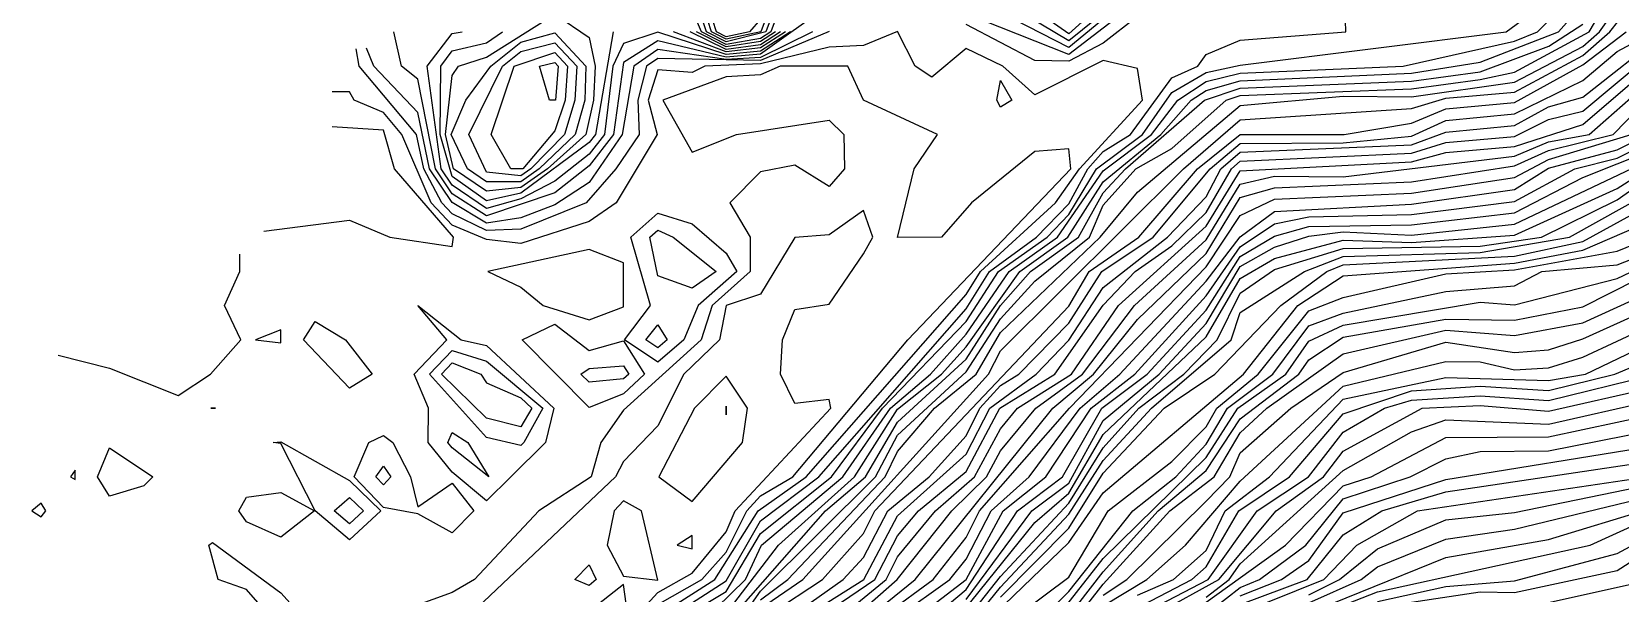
# Model space of a CAD drawing. Extents: x 2324165 to 2328366, y 427900 to 430978.
# Drawn here: x 2324769 to 2325860, y 429688 to 430073 of the extents above; entities that cross this region are included whole.
import ezdxf

# ---------------------------------------------------------------- set-up
doc = ezdxf.new("R2010")
doc.units = 0
doc.layers.add('contours', color=2, linetype='Continuous')

msp = doc.modelspace()

# ---------------------------------------------------------------- linework, layer by layer
at = {"layer": 'contours'}
for points in [[(2325276.5522, 430073.4375), (2325269.557, 430068.9114), (2325246.0129, 430064.8341), (2325228.9571, 430073.438), (2325218.8972, 430096.9295), (2325224.4238, 430120.4208), (2325244.1785, 430143.912), (2325269.558, 430151.8281), (2325288.4743, 430143.9115), (2325285.243, 430096.9288), (2325276.5522, 430073.4375)], [(2325273.1871, 430073.4375), (2325246.0129, 430066.5745), (2325232.4072, 430073.438), (2325224.6514, 430096.9295), (2325233.1862, 430120.4207), (2325246.0137, 430134.8855), (2325269.5577, 430131.1682), (2325275.7988, 430120.4202), (2325281.8191, 430096.9288), (2325273.1871, 430073.4375)], [(2325269.8221, 430073.4376), (2325246.0129, 430068.3149), (2325235.8573, 430073.438), (2325228.2146, 430096.9294), (2325246.0136, 430125.0046), (2325269.5576, 430117.3842), (2325278.3952, 430096.9288), (2325269.8221, 430073.4376)], [(2325261.986, 430073.4377), (2325246.0129, 430070.0553), (2325239.3074, 430073.4379), (2325231.7778, 430096.9294), (2325246.0135, 430117.6414), (2325269.5575, 430109.4595), (2325274.9712, 430096.9289), (2325269.5572, 430082.0856), (2325261.986, 430073.4377)], [(2325551.2943, 430120.417), (2325481.4538, 430062.6096), (2325434.3659, 430086.694)], [(2325546.9949, 430120.4171), (2325481.4538, 430067.3156), (2325434.366, 430095.3934)], [(2325246.0081, 429655.9898), (2325269.5526, 429689.627), (2325348.4313, 429768.0488), (2325363.7302, 429796.5395), (2325410.8189, 429840.1174), (2325434.3634, 429876.3387), (2325457.9078, 429902.2849), (2325495.5226, 429932.4867), (2325504.9966, 429954.5244), (2325527.3912, 429979.4691), (2325552.0852, 429993.4122), (2325589.3657, 430026.4511), (2325599.1738, 430029.6728), (2325716.8943, 430034.2572), (2325763.9826, 430040.7265), (2325787.5268, 430045.7852), (2325838.9791, 430073.4309), (2325858.1597, 430106.2386)], [(2325552.0866, 430112.3511), (2325481.4537, 430057.9037), (2325410.8218, 430085.6841)], [(2325198.9197, 429638.7627), (2325259.1253, 429697.5758), (2325270.1485, 429721.067), (2325326.1045, 429768.0491), (2325358.7558, 429815.0315), (2325386.2919, 429838.5225), (2325410.8192, 429865.851), (2325440.2674, 429908.996), (2325473.4876, 429932.487), (2325504.9969, 429977.9057), (2325538.2716, 430002.9603), (2325556.3406, 430026.4515), (2325575.6299, 430039.3232), (2325599.174, 430045.0064), (2325711.1515, 430049.941), (2325787.527, 430066.929), (2325803.4789, 430073.4313), (2325826.4233, 430096.9224)], [(2325211.0445, 429674.085), (2325246.0086, 429696.6787), (2325269.5531, 429737.7449), (2325309.6624, 429768.0493), (2325410.8194, 429883.3979), (2325426.8287, 429908.9961), (2325459.2488, 429932.4871), (2325481.4525, 429955.2914), (2325494.5232, 429979.4695), (2325504.997, 429991.3654), (2325523.6749, 430002.9605), (2325552.0858, 430041.8219), (2325570.021, 430049.9427), (2325575.6301, 430057.8015), (2325599.1743, 430067.7673), (2325671.6924, 430073.4329), (2325670.9527, 430096.9242)], [(2325220.7037, 429674.0848), (2325246.0085, 429689.197), (2325269.553, 429729.1887), (2325318.2073, 429768.0492), (2325353.441, 429815.0315), (2325410.8193, 429874.6245), (2325433.0981, 429908.9961), (2325466.3682, 429932.487), (2325481.4524, 429947.9793), (2325500.3678, 429979.4694), (2325531.9732, 430002.9604), (2325552.0857, 430031.7953), (2325575.6299, 430045.4029), (2325599.1741, 430050.5331), (2325781.7634, 430073.4316), (2325813.6237, 430096.9226)], [(2325269.5524, 429677.5352), (2325298.6082, 429697.5753), (2325426.2594, 429838.522), (2325434.3631, 429854.5548), (2325560.072, 429979.4687), (2325599.1736, 430012.9075), (2325716.8942, 430020.8966), (2325740.4384, 430027.8302), (2325787.5266, 430032.0313), (2325834.6151, 430057.063), (2325853.0743, 430073.4307), (2325871.6011, 430096.9219)], [(2325269.5525, 429683.5811), (2325288.3022, 429697.5754), (2325355.207, 429768.0488), (2325363.7301, 429785.432), (2325389.0102, 429815.0311), (2325417.7443, 429838.5221), (2325434.3633, 429867.1397), (2325503.0018, 429932.4866), (2325528.5408, 429963.4289), (2325599.1738, 430022.7958), (2325669.8061, 430029.3005), (2325716.8943, 430028.8649), (2325787.5267, 430038.9083), (2325834.6151, 430063.3122), (2325846.0267, 430073.4308), (2325862.667, 430096.922)], [(2325552.0865, 430102.4628), (2325504.9979, 430065.7189), (2325481.4537, 430053.1977), (2325457.9096, 430053.7894), (2325410.8217, 430078.3984)], [(2325508.8074, 430096.9261), (2325481.4539, 430072.0216), (2325445.9094, 430096.9269)], [(2325316.6455, 430091.7686), (2325269.5569, 430058.0247), (2325246.0128, 430056.1322), (2325198.9247, 430067.1736), (2325175.3805, 430052.2643), (2325168.3965, 430002.9646), (2325151.8355, 429981.5344), (2325128.2912, 429962.8289), (2325081.2029, 429947.1483), (2325057.6589, 429962.2276), (2325046.1333, 429979.4747), (2325034.1158, 430040.9956), (2325022.9268, 430049.9491), (2325017.5667, 430073.4405)], [(2325123.0379, 429979.4738), (2325104.7472, 429966.6206), (2325081.2031, 429964.0216), (2325058.5945, 429979.4746), (2325053.1698, 430002.966), (2325057.6599, 430043.3644), (2325062.025, 430049.9486), (2325081.2041, 430056.0221), (2325128.2927, 430085.507), (2325151.8366, 430069.5809), (2325155.7852, 430049.9475), (2325154.8411, 430026.4562), (2325149.5115, 430002.9649), (2325123.0379, 429979.4738)], [(2325246.0083, 429674.2336), (2325281.8764, 429721.0669), (2325334.0017, 429768.049), (2325363.7304, 429814.4581), (2325393.9593, 429838.5224), (2325410.8191, 429857.2063), (2325447.6642, 429908.9959), (2325480.6069, 429932.4869), (2325504.9968, 429970.3871), (2325544.5699, 430002.9602), (2325565.4512, 430026.4514), (2325575.6298, 430033.2435), (2325599.174, 430039.8952), (2325716.8945, 430045.0417), (2325763.9827, 430052.4932), (2325817.8952, 430073.4312), (2325834.6155, 430092.0647)], [(2325201.3854, 429674.0851), (2325238.0886, 429697.576), (2325267.9501, 429744.5584), (2325300.9572, 429768.0494), (2325410.8195, 429893.221), (2325420.5592, 429908.9962), (2325472.2867, 429955.9783), (2325488.6787, 429979.4695), (2325531.9293, 430026.4518), (2325528.5418, 430048.2255), (2325504.9978, 430053.7942), (2325457.9093, 430030.1761), (2325435.9052, 430049.9443), (2325410.8215, 430062.0337), (2325387.2772, 430042.3752), (2325375.8169, 430049.945), (2325363.7334, 430073.5398), (2325340.1892, 430064.1262), (2325316.6451, 430062.8614), (2325269.5568, 430051.4926), (2325231.3309, 430049.9466), (2325222.4686, 430045.5858), (2325198.9245, 430047.2352), (2325192.3414, 430026.4557), (2325198.4712, 430002.9643), (2325170.2406, 429955.9819), (2325151.8351, 429943.2105), (2325104.7467, 429928.0404), (2325081.2027, 429930.8614), (2325057.6587, 429940.6984), (2325043.2573, 429955.9834), (2325023.0821, 430002.9663), (2325010.5714, 430017.9919), (2324990.2856, 430026.4581), (2324987.0275, 430032.1687), (2324975.2554, 430032.1689)], [(2325316.6453, 430073.5651), (2325269.5568, 430053.67), (2325198.9246, 430055.2112), (2325191.2582, 430049.9471), (2325185.1754, 430026.4558), (2325186.1089, 430002.9644), (2325170.0631, 429979.4733), (2325149.717, 429955.9821), (2325104.7468, 429938.0048), (2325081.2027, 429937.1309), (2325057.6588, 429948.5391), (2325050.645, 429955.9833), (2325038.1891, 429979.4748), (2325033.1807, 430002.9662), (2324993.6415, 430049.9494), (2324991.7674, 430061.6951)], [(2325305.2552, 430073.4371), (2325269.5569, 430055.8473), (2325246.0128, 430054.3918), (2325198.9247, 430061.1924), (2325182.5476, 430049.9472), (2325174.565, 430002.9646), (2325151.8354, 429970.0818), (2325128.2911, 429954.6346), (2325104.7469, 429945.7841), (2325081.2028, 429942.1396), (2325057.6589, 429956.2839), (2325042.1612, 429979.4747), (2325034.1155, 430018.0138), (2325003.8022, 430049.9493), (2324998.7999, 430062.1334)], [(2325290.0124, 430073.4373), (2325269.5569, 430060.202), (2325246.0128, 430057.8725), (2325198.9248, 430073.1548), (2325175.3806, 430065.3404), (2325168.1201, 430049.9474), (2325162.2281, 430002.9647), (2325151.8356, 429989.5167), (2325128.2913, 429970.8823), (2325104.7471, 429958.7084), (2325081.2029, 429952.157), (2325057.659, 429968.1714), (2325050.1054, 429979.4747), (2325040.5394, 430049.9489), (2325057.6602, 430072.2866), (2325064.5515, 430073.44)], [(2325168.2382, 430073.4388), (2325156.0597, 430002.9648), (2325151.8357, 429997.4989), (2325104.7471, 429962.6645), (2325081.203, 429957.5186), (2325057.6591, 429974.1151), (2325049.287, 430002.966), (2325049.7455, 430049.9488), (2325057.6601, 430060.2749), (2325081.2043, 430065.8741), (2325092.2998, 430073.4396)], [(2325117.4084, 429979.4739), (2325104.7472, 429970.5767), (2325081.2031, 429970.5246), (2325068.109, 429979.4744), (2325057.0525, 430002.9659), (2325066.9732, 430026.4572), (2325084.261, 430049.9484), (2325104.7483, 430066.2284), (2325128.2925, 430072.7457), (2325149.5545, 430049.9476), (2325148.6977, 430026.4562), (2325142.1386, 430002.9649), (2325117.4084, 429979.4739)], [(2325190.0323, 429603.6111), (2325314.0741, 429744.5579), (2325341.6556, 429768.0489), (2325363.7303, 429805.4988), (2325410.819, 429848.6619), (2325434.3635, 429885.5348), (2325455.0611, 429908.9958), (2325488.0434, 429932.4868), (2325504.9967, 429962.8684), (2325520.4103, 429979.4692), (2325574.5618, 430026.4513), (2325599.1739, 430034.784), (2325716.8944, 430039.6494), (2325763.9827, 430046.0681), (2325811.0711, 430063.5734), (2325834.6153, 430078.5698)], [(2325286.6473, 430073.4374), (2325269.5569, 430062.3794), (2325246.0128, 430059.6129), (2325209.749, 430073.4383)], [(2325283.2823, 430073.4374), (2325269.557, 430064.5567), (2325246.0128, 430061.3533), (2325221.1119, 430073.4381)], [(2325279.9172, 430073.4374), (2325269.557, 430066.734), (2325246.0129, 430063.0937), (2325225.507, 430073.4381)], [(2325276.7046, 429674.0842), (2325312.1139, 429697.5752), (2325340.1853, 429729.1283), (2325347.9718, 429744.5575), (2325481.4517, 429885.1135), (2325495.3196, 429908.9953), (2325529.5549, 429932.4863), (2325569.7905, 429979.4686), (2325599.1735, 430003.0192), (2325670.5223, 430002.9588), (2325716.8941, 430010.838), (2325740.4383, 430020.6023), (2325787.5265, 430024.9615), (2325834.615, 430050.8137), (2325864.3029, 430073.4306)], [(2325293.2624, 429674.084), (2325326.2923, 429697.575), (2325340.1851, 429712.5405), (2325356.9167, 429744.5574), (2325385.4312, 429768.0484), (2325410.8184, 429796.0734), (2325420.1931, 429815.0307), (2325434.3629, 429830.6126), (2325446.9046, 429838.5218), (2325481.4516, 429873.4806), (2325504.1419, 429908.9952), (2325539.4076, 429932.4862), (2325578.5324, 429979.4685), (2325599.1735, 429996.8667), (2325669.8057, 429997.2806), (2325716.894, 430001.6966), (2325740.4382, 430012.5914), (2325787.5264, 430017.0599), (2325834.6149, 430040.0709), (2325858.1592, 430059.9418), (2325883.4281, 430073.4304)], [(2325303.4465, 429674.0839), (2325340.5145, 429697.5748), (2325363.7295, 429741.2771), (2325410.8182, 429783.5637), (2325427.0539, 429815.0307), (2325458.9303, 429838.5217), (2325481.4514, 429861.8257), (2325504.9959, 429898.0263), (2325549.2604, 429932.4861), (2325575.6289, 429960.2764), (2325585.8047, 429979.4684), (2325599.1734, 429990.7368), (2325716.8939, 429995.8718), (2325740.4381, 430004.5805), (2325787.5263, 430009.1582), (2325811.0706, 430021.8887), (2325834.6147, 430028.5972), (2325891.5915, 430073.4303)], [(2325313.6307, 429674.0838), (2325348.1694, 429697.5747), (2325363.7294, 429727.5152), (2325378.0849, 429744.5571), (2325410.8181, 429771.7165), (2325433.9148, 429815.0306), (2325471.6697, 429838.5215), (2325504.9958, 429885.8816), (2325526.9782, 429908.995), (2325552.0844, 429926.5268), (2325575.6288, 429949.4919), (2325593.0769, 429979.4683), (2325599.1733, 429984.6069), (2325716.8938, 429990.0471), (2325740.438, 429997.4748), (2325787.5262, 430001.5109), (2325811.0705, 430013.1453), (2325834.6146, 430018.9452), (2325899.7549, 430073.4302)], [(2325316.6405, 429665.4129), (2325355.8243, 429697.5746), (2325363.7292, 429713.0847), (2325389.6379, 429744.557), (2325416.4918, 429768.048), (2325434.3625, 429800.919), (2325446.1253, 429815.0304), (2325483.1938, 429838.5214), (2325515.6042, 429885.5037), (2325575.6287, 429940.046), (2325599.1732, 429977.9874), (2325716.8938, 429984.2224), (2325740.4379, 429990.599), (2325787.5262, 429994.7905), (2325834.6145, 430009.7131), (2325908.6577, 430073.4301)], [(2325336.8278, 429674.0835), (2325363.4792, 429697.5746), (2325401.041, 429744.5569), (2325424.7104, 429768.0479), (2325434.3623, 429785.811), (2325458.6492, 429815.0303), (2325490.6993, 429838.5213), (2325526.5533, 429885.5036), (2325575.6286, 429930.6317), (2325599.1731, 429968.83), (2325622.7173, 429974.3232), (2325669.8055, 429973.8364), (2325787.5261, 429988.0701), (2325811.0703, 429997.9302), (2325839.0132, 430002.9568), (2325919.081, 430073.43)], [(2325111.7788, 429979.4739), (2325104.7473, 429974.5327), (2325081.2032, 429977.0276), (2325069.0497, 430002.9658), (2325092.2322, 430049.9483), (2325104.7483, 430059.894), (2325128.2924, 430065.9445), (2325143.2114, 430049.9477), (2325141.9982, 430026.4563), (2325134.7656, 430002.965), (2325111.7788, 429979.4739)], [(2325198.9202, 429680.3058), (2325229.0895, 429697.5761), (2325246.0088, 429716.1813), (2325260.0793, 429744.5585), (2325269.5533, 429754.8795), (2325291.6972, 429768.0495), (2325370.7938, 429862.0141), (2325482.8342, 429979.4696), (2325481.453, 429993.1954), (2325457.9088, 429991.2491), (2325414.3832, 429955.979), (2325393.9808, 429932.4879), (2325363.7318, 429932.2236), (2325375.1165, 429979.4709), (2325391.0156, 430002.962), (2325340.2825, 430026.454), (2325329.4005, 430049.9455), (2325283.0141, 430049.946), (2325269.5567, 430043.8107), (2325246.0126, 430042.498), (2325202.4156, 430026.4556), (2325222.4679, 429990.7177), (2325252.9091, 430002.9637), (2325316.6445, 430012.6776), (2325326.7014, 430002.9628), (2325327.1196, 429979.4714), (2325316.644, 429967.3566), (2325293.1001, 429981.9737), (2325269.5559, 429977.3094), (2325248.433, 429955.981), (2325262.3846, 429932.4894), (2325262.387, 429908.9981), (2325236.2636, 429885.507), (2325228.7815, 429862.0157), (2325175.3777, 429813.7189), (2325159.8291, 429791.5424), (2325153.0718, 429768.0511), (2325117.2685, 429744.5602), (2325072.973, 429697.5779), (2325057.6557, 429688.4982), (2325017.7525, 429674.0872)], [(2325106.1493, 429979.474), (2325098.0295, 429979.4741), (2325084.3945, 430002.9656), (2325100.2035, 430049.9482), (2325128.2924, 430059.1432), (2325136.8682, 430049.9477), (2325135.2987, 430026.4564), (2325128.2917, 430005.4181), (2325106.1493, 429979.474)], [(2325128.5992, 430026.4565), (2325124.602, 430026.4565), (2325117.6923, 430049.948), (2325128.2923, 430052.342), (2325130.5251, 430049.9478), (2325128.5992, 430026.4565)], [(2325346.9265, 429674.0834), (2325375.7707, 429697.5744), (2325470.289, 429815.0302), (2325498.2049, 429838.5212), (2325528.5398, 429875.8709), (2325575.6285, 429921.3443), (2325599.173, 429959.6725), (2325622.7172, 429966.3886), (2325716.8936, 429970.408), (2325787.526, 429981.3497), (2325811.0702, 429991.9084), (2325855.4152, 430002.9566), (2325901.2284, 430049.9388)], [(2325442.3037, 430026.4528), (2325434.3651, 430021.6551), (2325431.9748, 430026.4529), (2325434.3653, 430040.0295), (2325442.3037, 430026.4528)], [(2324928.1661, 429936.622), (2324987.0265, 429944.1596), (2325014.7778, 429932.4923), (2325057.6585, 429926.0836), (2325058.6391, 429932.4918), (2325018.027, 429979.475), (2325010.5713, 430005.8636), (2324975.2552, 430008.2166)], [(2325387.2726, 429649.0531), (2325457.9059, 429736.686), (2325481.4502, 429756.7685), (2325504.9947, 429797.1103), (2325575.6278, 429863.9686), (2325599.1724, 429904.0732), (2325622.7166, 429917.9), (2325669.8049, 429930.3242), (2325716.8931, 429928.859), (2325787.5254, 429933.7528), (2325858.1581, 429965.9962), (2325928.7909, 430010.737)], [(2325356.3351, 429674.0833), (2325388.1383, 429697.5743), (2325410.8176, 429726.2825), (2325419.9481, 429744.5566), (2325481.7558, 429815.03), (2325575.6284, 429912.0568), (2325599.1729, 429947.3277), (2325622.7171, 429958.454), (2325716.8935, 429962.7541), (2325787.5259, 429973.5011), (2325811.0701, 429985.8865), (2325867.6596, 430002.9565)], [(2325363.7286, 429661.4488), (2325410.8172, 429697.5122), (2325436.2912, 429744.5564), (2325465.4655, 429768.0475), (2325496.6073, 429815.0298), (2325526.6913, 429838.5209), (2325575.6281, 429892.1652), (2325599.1726, 429925.9094), (2325622.7169, 429941.692), (2325646.261, 429946.5348), (2325716.8933, 429948.0693), (2325787.5257, 429956.925), (2325829.0397, 429979.4655), (2325858.1583, 429986.733), (2325881.7026, 429998.2771)], [(2325363.7287, 429671.8547), (2325399.5288, 429697.5741), (2325410.8174, 429711.558), (2325427.9387, 429744.5565), (2325454.1041, 429768.0476), (2325489.1816, 429815.0299), (2325516.3366, 429838.521), (2325575.6283, 429902.2409), (2325599.1727, 429932.8264), (2325622.717, 429950.1556), (2325716.8934, 429955.1641), (2325787.5258, 429965.213), (2325811.0701, 429979.8646), (2325858.1584, 429992.4602), (2325879.0689, 430002.9563)], [(2325363.7285, 429651.043), (2325410.8171, 429690.6092), (2325446.1261, 429744.5563), (2325477.1238, 429768.0473), (2325504.033, 429815.0298), (2325535.2282, 429838.5208), (2325575.628, 429882.3836), (2325599.1725, 429919.1751), (2325622.7168, 429933.2285), (2325646.261, 429939.8574), (2325716.8933, 429940.9745), (2325787.5256, 429949.1561), (2325834.6141, 429973.4033), (2325881.7025, 429992.1937)], [(2325387.2725, 429639.975), (2325434.3613, 429699.5385), (2325481.4501, 429749.8443), (2325504.9946, 429787.8942), (2325529.533, 429815.0295), (2325560.3047, 429838.5205), (2325583.264, 429862.0116), (2325599.1722, 429893.9936), (2325622.7165, 429910.2724), (2325669.8049, 429924.7153), (2325763.9813, 429926.3661), (2325806.1721, 429932.4831), (2325858.158, 429958.2152), (2325905.2466, 429991.2166)], [(2325410.8171, 429683.7062), (2325455.961, 429744.5562), (2325481.4503, 429763.6927), (2325504.9949, 429806.6905), (2325543.3701, 429838.5207), (2325575.6279, 429873.1761), (2325599.1725, 429912.4407), (2325622.7167, 429925.5275), (2325646.2609, 429933.18), (2325669.805, 429936.1183), (2325716.8932, 429933.8797), (2325787.5255, 429941.4544), (2325881.7024, 429986.1103)], [(2325340.1835, 429576.1485), (2325434.3612, 429692.1637), (2325481.45, 429742.2811), (2325504.9945, 429779.1845), (2325538.1854, 429815.0294), (2325592.9613, 429862.0115), (2325599.1721, 429880.8633), (2325643.3234, 429908.9936), (2325669.8048, 429919.1064), (2325763.9812, 429921.8835), (2325825.437, 429932.4828), (2325881.7022, 429963.787)], [(2325434.3612, 429685.3329), (2325481.4499, 429732.6522), (2325504.9944, 429770.4747), (2325546.8377, 429815.0293), (2325581.6953, 429838.5202), (2325627.1082, 429885.5024), (2325658.58, 429908.9934), (2325669.8047, 429913.4975), (2325787.5253, 429919.3329), (2325834.6136, 429929.467), (2325881.7021, 429955.4089)], [(2325185.7519, 429674.0853), (2325198.9203, 429688.6581), (2325222.4645, 429701.9434), (2325246.009, 429730.2587), (2325252.2086, 429744.5586), (2325317.9212, 429815.0319), (2325316.6423, 429821.0815), (2325293.0982, 429818.2349), (2325283.1559, 429838.5237), (2325284.7163, 429862.0151), (2325293.0989, 429882.7635), (2325316.6431, 429886.4705), (2325340.1876, 429921.0504), (2325346.7463, 429932.4884), (2325340.1879, 429950.8996), (2325316.6436, 429934.1016), (2325293.0995, 429932.1987), (2325269.555, 429893.3997), (2325245.934, 429885.5069), (2325241.3266, 429862.0156), (2325216.7852, 429838.5245), (2325198.9216, 429803.1072), (2325175.3773, 429778.5663), (2325169.9792, 429768.0509), (2325070.7163, 429674.0866)], [(2325216.7982, 429862.0159), (2325198.9221, 429846.6959), (2325175.972, 429862.0163), (2325193.8723, 429885.5075), (2325180.4288, 429932.4904), (2325198.9233, 429948.9663), (2325222.4673, 429941.5378), (2325246.0112, 429921.4407), (2325253.1394, 429908.9982), (2325226.5931, 429885.5071), (2325216.7982, 429862.0159)], [(2325430.779, 429674.0824), (2325481.4498, 429723.0233), (2325504.9943, 429756.9627), (2325601.4891, 429838.52), (2325638.7611, 429885.5023), (2325669.8047, 429906.0378), (2325787.5252, 429914.6946), (2325834.6135, 429923.4523), (2325881.7019, 429943.9511)], [(2325239.1525, 429908.9983), (2325222.4668, 429897.4166), (2325198.9228, 429906.0026), (2325193.4494, 429932.4902), (2325198.9232, 429937.3666), (2325209.521, 429932.49), (2325239.1525, 429908.9983)], [(2325410.8159, 429581.4369), (2325504.9936, 429702.689), (2325542.8353, 429744.5552), (2325575.6267, 429772.3591), (2325599.1712, 429807.7688), (2325639.4189, 429838.5195), (2325646.2599, 429848.3367), (2325669.8042, 429863.9601), (2325740.4366, 429876.2854), (2325787.5248, 429875.4377), (2325834.6131, 429884.7383), (2325928.79, 429932.1967)], [(2325410.816, 429591.9476), (2325504.9938, 429711.8446), (2325575.6268, 429781.3715), (2325597.4875, 429815.0287), (2325630.5563, 429838.5196), (2325646.26, 429861.0551), (2325669.8043, 429872.1464), (2325763.9808, 429887.9448), (2325787.5249, 429886.0285), (2325858.1574, 429904.0247), (2325918.029, 429932.4818)], [(2325434.3609, 429664.0248), (2325481.4495, 429699.0867), (2325508.2805, 429744.5556), (2325552.0827, 429778.5521), (2325575.6271, 429802.2678), (2325583.0917, 429815.0288), (2325611.5238, 429838.5199), (2325646.2603, 429881.8317), (2325669.8045, 429891.0321), (2325740.437, 429907.2911), (2325787.5252, 429910.0563), (2325858.1576, 429922.933), (2325881.7018, 429932.4933)], [(2325442.4472, 429650.5909), (2325481.4494, 429689.2377), (2325525.3388, 429744.5554), (2325554.8417, 429768.0464), (2325575.6269, 429790.3839), (2325590.2896, 429815.0287), (2325621.5586, 429838.5198), (2325646.2602, 429871.5344), (2325669.8044, 429880.3326), (2325740.4368, 429895.1246), (2325787.525, 429898.9983), (2325806.3752, 429908.9917), (2325858.1575, 429913.5125), (2325906.7715, 429932.4819)], [(2324786.9006, 429851.5013), (2324822.2166, 429842.6879), (2324869.3046, 429823.7455), (2324891.669, 429838.5283), (2324912.3468, 429862.0194), (2324901.3141, 429885.5109), (2324911.8473, 429909.0022), (2324911.8474, 429920.7478)], [(2325175.3785, 429884.7662), (2325175.3788, 429914.8765), (2325151.8349, 429923.9362), (2325082.2243, 429909.0002), (2325104.7464, 429898.1124), (2325120.2814, 429885.5084), (2325151.8343, 429875.8019), (2325175.3785, 429884.7662)], [(2325410.8158, 429573.767), (2325504.9935, 429694.2912), (2325550.7237, 429744.5551), (2325581.2119, 429768.0461), (2325599.1711, 429798.2921), (2325617.474, 429815.0284), (2325669.804, 429852.3069), (2325740.4365, 429868.663), (2325787.5246, 429864.9479), (2325834.6129, 429873.7334), (2325881.7014, 429895.2567)], [(2325098.0204, 429768.0518), (2325081.2006, 429751.5424), (2325057.6567, 429771.1315), (2325041.0946, 429791.5438), (2325041.4475, 429815.0352), (2325031.5722, 429838.5267), (2325053.9202, 429862.0178), (2325034.114, 429885.524), (2325063.8743, 429862.0176), (2325081.2018, 429858.2344), (2325127.4632, 429815.0342), (2325121.8862, 429791.5429), (2325098.0204, 429768.0518)], [(2325504.9935, 429686.8533), (2325521.1973, 429697.5727), (2325575.6265, 429751.3124), (2325591.923, 429768.046), (2325599.171, 429784.5372), (2325633.818, 429815.0282), (2325669.8039, 429839.5699), (2325740.4364, 429860.3239), (2325787.5245, 429853.4394), (2325811.0686, 429855.1337), (2325834.6128, 429862.7285), (2325881.7012, 429883.871)], [(2324939.9373, 429859.8939), (2324939.9374, 429868.7832), (2324922.5415, 429862.0193), (2324939.9373, 429859.8939)], [(2325002.6263, 429838.527), (2324987.0251, 429828.9019), (2324955.5286, 429862.0189), (2324963.4816, 429874.5329), (2324984.3039, 429862.0186), (2325002.6263, 429838.527)], [(2325189.8368, 429838.5248), (2325175.3778, 429824.9084), (2325151.8336, 429815.5535), (2325105.762, 429862.0172), (2325128.2902, 429872.8815), (2325151.8341, 429854.6365), (2325175.3782, 429861.3215), (2325189.8368, 429838.5248)], [(2325205.3844, 429862.016), (2325198.9223, 429856.4779), (2325190.6259, 429862.0162), (2325198.9224, 429872.3699), (2325205.3844, 429862.016)], [(2325504.9934, 429679.4153), (2325535.0609, 429697.5725), (2325561.5518, 429721.0636), (2325599.1707, 429764.9303), (2325669.8038, 429830.3103), (2325740.4362, 429847.0653), (2325763.9803, 429846.9858), (2325787.5244, 429841.5345), (2325811.0685, 429842.7432), (2325834.6126, 429850.1552), (2325881.7011, 429872.0541)], [(2325106.9021, 429791.543), (2325104.7451, 429789.4093), (2325081.2011, 429794.9916), (2325042.1501, 429838.5265), (2325057.6577, 429854.6195), (2325081.2017, 429847.3963), (2325119.874, 429815.0342), (2325106.9021, 429791.543)], [(2325528.5376, 429686.8842), (2325553.263, 429697.5723), (2325575.6261, 429717.4402), (2325588.6747, 429744.5547), (2325619.3408, 429768.0457), (2325669.8037, 429821.3634), (2325740.4361, 429836.2727), (2325811.0684, 429834.0051), (2325836.2888, 429838.5172), (2325881.7009, 429860.2973)], [(2325112.2847, 429815.0343), (2325104.7453, 429802.4163), (2325081.2012, 429808.1682), (2325050.2996, 429838.5264), (2325057.6576, 429846.1622), (2325077.2596, 429838.5261), (2325081.2015, 429832.4561), (2325104.7455, 429822.1808), (2325112.2847, 429815.0343)], [(2325178.9604, 429838.5249), (2325175.3779, 429835.1512), (2325151.8338, 429832.9587), (2325146.1321, 429838.5253), (2325151.8339, 429842.4294), (2325175.378, 429844.1733), (2325178.9604, 429838.5249)], [(2325520.9197, 429674.0813), (2325565.7932, 429697.5722), (2325575.626, 429706.3079), (2325598.0919, 429744.5545), (2325632.9664, 429768.0455), (2325669.8036, 429811.3118), (2325716.8919, 429827.0649), (2325763.9801, 429830.3103), (2325811.0683, 429827.1572), (2325856.6303, 429838.517), (2325881.7008, 429848.8814)], [(2325222.4651, 429751.1729), (2325257.0337, 429791.5413), (2325260.5905, 429815.0326), (2325246.0102, 429836.9728), (2325224.1194, 429815.033), (2325199.7292, 429768.0506), (2325222.4651, 429751.1729)], [(2325532.298, 429674.0812), (2325577.17, 429697.5721), (2325610.7211, 429744.5544), (2325646.1324, 429768.0454), (2325669.8034, 429798.5798), (2325698.1894, 429815.0275), (2325716.8918, 429820.5224), (2325763.9801, 429823.6571), (2325811.0682, 429820.3094), (2325881.7007, 429837.7117)], [(2325542.0308, 429674.0811), (2325584.3429, 429697.572), (2325623.81, 429744.5542), (2325656.3455, 429768.0452), (2325669.8033, 429785.6005), (2325724.1112, 429815.0272), (2325763.98, 429817.004), (2325811.0681, 429813.0206), (2325881.7006, 429828.968)], [(2324895.0109, 429815.0369), (2324891.8229, 429815.0369), (2324895.0109, 429815.0369)], [(2325246.0099, 429810.4608), (2325246.01, 429816.4125), (2325246.0099, 429810.4608)], [(2325552.0814, 429664.9416), (2325630.1641, 429721.0628), (2325669.803, 429761.9186), (2325689.1719, 429768.0449), (2325740.4356, 429794.9609), (2325811.0679, 429795.4653), (2325881.7004, 429810.6059)], [(2325575.6257, 429685.2915), (2325591.5158, 429697.5719), (2325599.1701, 429708.2084), (2325669.8031, 429772.3148), (2325716.8916, 429798.9862), (2325740.4358, 429807.2113), (2325811.068, 429804.243), (2325881.7005, 429820.2244)], [(2325552.0813, 429655.4935), (2325599.1699, 429692.0941), (2325612.4326, 429697.5716), (2325644.1875, 429721.0626), (2325669.8029, 429752.8907), (2325715.8815, 429768.0445), (2325740.4355, 429780.2704), (2325763.9796, 429785.2736), (2325811.0678, 429785.8838), (2325881.7002, 429799.7042)], [(2324851.996, 429768.0546), (2324845.7598, 429761.8875), (2324822.2156, 429754.7114), (2324813.8347, 429768.0551), (2324822.216, 429787.9584), (2324851.996, 429768.0546)], [(2325008.6294, 429744.5614), (2324987.0239, 429724.6619), (2324963.6046, 429744.562), (2324939.9365, 429790.8053), (2324934.5877, 429791.545), (2324939.9365, 429791.9908), (2324987.0244, 429765.573), (2325008.6294, 429744.5614)], [(2325072.4832, 429744.5607), (2325057.6562, 429729.537), (2325034.1123, 429742.5588), (2325010.5682, 429747.0471), (2324990.1955, 429768.053), (2325000.4471, 429791.5443), (2325010.5688, 429796.3597), (2325016.9083, 429791.5441), (2325029.0612, 429768.0526), (2325034.1123, 429747.3587), (2325057.6566, 429763.6179), (2325072.4832, 429744.5607)], [(2325082.7684, 429768.0519), (2325057.6569, 429787.8151), (2325054.6317, 429791.5436), (2325057.657, 429798.377), (2325068.5018, 429791.5435), (2325082.7684, 429768.0519)], [(2325599.1698, 429686.2226), (2325627.5876, 429697.5715), (2325646.2583, 429710.5946), (2325669.8028, 429743.395), (2325740.4353, 429766.1904), (2325881.7001, 429788.9698)], [(2325599.1697, 429680.351), (2325645.195, 429697.5713), (2325669.8026, 429728.2542), (2325696.3349, 429744.5534), (2325740.4352, 429757.6923), (2325881.7, 429778.7354)], [(2324798.6717, 429766.1855), (2324798.6717, 429772.5391), (2324795.4171, 429768.0553), (2324798.6717, 429766.1855)], [(2325015.5116, 429768.0527), (2325010.5684, 429762.438), (2325005.1228, 429768.0529), (2325010.5686, 429775.3478), (2325015.5116, 429768.0527)], [(2325599.1697, 429674.4795), (2325656.4862, 429697.5711), (2325679.2006, 429721.0622), (2325720.9498, 429744.5531), (2325881.6999, 429768.501)], [(2325622.7137, 429664.9585), (2325740.4347, 429712.5289), (2325811.0671, 429724.8784), (2325952.6068, 429768.0418)], [(2325646.2579, 429681.5557), (2325682.1632, 429697.5708), (2325693.3464, 429706.202), (2325740.4348, 429725.2402), (2325787.5231, 429732.0809), (2325928.788, 429766.2264)], [(2325646.258, 429687.0039), (2325667.3715, 429697.571), (2325693.3466, 429718.4854), (2325740.435, 429738.5242), (2325787.5232, 429743.5681), (2325906.966, 429768.0423)], [(2324963.075, 429744.562), (2324939.9357, 429726.6299), (2324916.3918, 429737.1653), (2324911.0571, 429744.5626), (2324916.392, 429754.1249), (2324939.9361, 429757.1733), (2324963.075, 429744.562)], [(2324775.1273, 429740.4624), (2324778.3339, 429744.5641), (2324775.1274, 429749.8798), (2324768.7756, 429744.5642), (2324775.1273, 429740.4624)], [(2324996.6248, 429744.5616), (2324987.024, 429735.7189), (2324976.6173, 429744.5618), (2324987.0242, 429753.8984), (2324996.6248, 429744.5616)], [(2325198.9204, 429697.0105), (2325187.7297, 429744.5593), (2325175.3769, 429751.4579), (2325168.9188, 429744.5596), (2325164.203, 429721.0683), (2325175.3763, 429699.8436), (2325198.9204, 429697.0105)], [(2325655.5295, 429674.0798), (2325693.3462, 429689.032), (2325839.5571, 429721.0604), (2325891.2784, 429744.5511)], [(2325693.3461, 429682.4501), (2325740.4344, 429692.6903), (2325787.5227, 429696.7123), (2325858.1552, 429715.4613), (2325905.2436, 429740.7951)], [(2324952.7661, 429674.088), (2324939.935, 429663.672), (2324916.3912, 429690.5662), (2324896.8291, 429697.58), (2324890.5513, 429721.0715), (2324892.8475, 429722.8966), (2324939.9353, 429688.3214), (2324952.7661, 429674.088)], [(2325222.4647, 429718.4979), (2325222.4648, 429727.7385), (2325212.3019, 429721.0677), (2325222.4647, 429718.4979)], [(2325716.8902, 429681.9857), (2325763.9785, 429689.0032), (2325787.5226, 429688.5015), (2325858.155, 429703.622), (2325885.3059, 429721.0598)], [(2325156.5916, 429697.577), (2325151.8322, 429693.3723), (2325141.8862, 429697.5771), (2325151.8323, 429707.5979), (2325156.5916, 429697.577)], [(2325128.2872, 429615.9104), (2325175.376, 429668.6748), (2325178.2047, 429674.0853), (2325175.3763, 429694.0697), (2325151.832, 429675.6086), (2325128.2879, 429678.0328), (2325124.1261, 429674.086), (2325111.7148, 429650.5948), (2325106.6528, 429627.1034), (2325128.2872, 429615.9104)], [(2325811.0666, 429681.656), (2325882.2573, 429697.5685)]]:
    msp.add_lwpolyline(points, dxfattribs=at)

doc.saveas('drawing.dxf')
